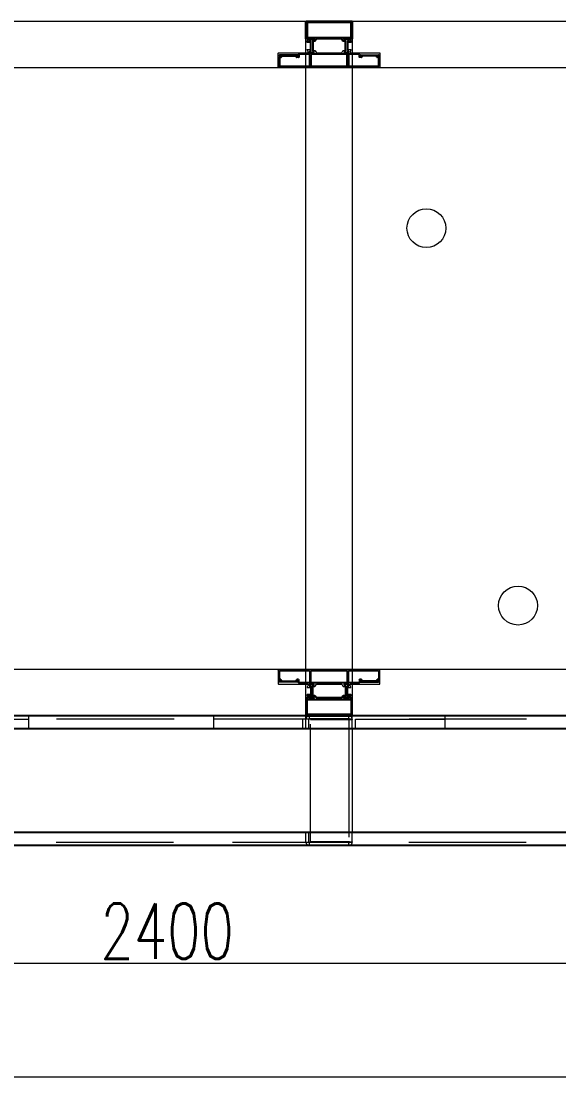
# Model space of a CAD drawing. Header units: millimetres. Extents: x 174875 to 182855, y -330615 to -324972.
# Drawn here: x 179929 to 180510, y -327598 to -326453 of the extents above; entities that cross this region are included whole.
import ezdxf

# ---------------------------------------------------------------- set-up
doc = ezdxf.new("R2010")
doc.units = ezdxf.units.MM
doc.header["$LTSCALE"] = 20
doc.linetypes.add('HIDDEN', pattern=[9.525, 6.35, -3.175])
doc.linetypes.add('SLD-实线', pattern=[0])
doc.layers.get('0').update_dxf_attribs({"lineweight": 15})
for name, color, linetype, lineweight in [('cool', 2, 'HIDDEN', 9), ('Dim', 4, 'Continuous', 9), ('from', 7, 'Continuous', 15), ('Hidden', 2, 'HIDDEN', 9), ('型材专用图层', 7, 'Continuous', 15), ('粗实线', 7, 'SLD-实线', 25)]:
    doc.layers.add(name, color=color, linetype=linetype, lineweight=lineweight)
doc.styles.add('.标注TY', font='txt.shx', dxfattribs={"width": 0.7, "bigfont": 'gbcbig.shx'})
doc.dimstyles.new('.60号字体TY$0', dxfattribs={"dimtxt": 60, "dimasz": 30, "dimexe": 5, "dimexo": 0.5, "dimgap": 5, "dimtad": 1, "dimdsep": 46, "dimtxsty": '.标注TY', "dimblk": 'CLOSEDBLANK', "dimcen": 2.5, "dimclrd": 256, "dimclre": 256, "dimclrt": 256, "dimadec": 0, "dimazin": 0, "dimtfac": 1, "dimtmove": 0, "dimatfit": 3, "dimldrblk": 'CLOSEDBLANK', "dimfxl": 1, "dimlwd": -1, "dimlwe": -1, "dimarcsym": 0})

# ---------------------------------------------------------------- blocks, each defined once
blk = doc.blocks.new('新型材直通')
at = {"layer": '粗实线'}
h = blk.add_hatch(dxfattribs=at)
h.set_pattern_fill('ANSI31', color=1, scale=0.2, style=0)
h.set_pattern_definition([(45, (-36480.32044, 13770.3693), (-0.449012806, 0.449012806), [])])
h.paths.add_polyline_path([(1.6, 37.5), (1.6, 36.5), (21, 36.5), (21, 37.5)])
h.paths.add_polyline_path([(89, 37.5), (89, 36.5), (108.4, 36.5), (108.4, 37.5)])
blk.add_lwpolyline([(0, 34.8), (0, 49.2, -0.414214), (0.8, 50), (109.2, 50, -0.414214), (110, 49.2), (110, 34.8, -0.414214), (109.2, 34), (95.3, 34), (77.9, 34, 0.414214), (77.6, 33.7), (77.6, 32.7, 0.414214), (77.8, 32.5), (77.9, 32.5, -0.315299), (78, 32.4), (78.6, 30.9, -0.548619), (78.3, 30.5), (75.5, 30.7), (76.4, 34), (71, 34), (72.4, 31.8, -0.585258), (72.2, 31.5), (70.8, 31.5, -0.261625), (69.9, 32), (68.7, 34), (50, 34), (41.3, 34), (40.1, 32, -0.261625), (39.2, 31.5), (37.8, 31.5, -0.585258), (37.6, 31.8), (39, 34), (33.6, 34), (34.5, 30.7), (31.7, 30.5, -0.548619), (31.4, 30.9), (32, 32.4, -0.315299), (32.1, 32.5), (32.2, 32.5, 0.414214), (32.4, 32.7), (32.4, 33.7, 0.414214), (32.1, 34), (14.7, 34), (0.8, 34, -0.414214)], format="xyb", close=True)
at = {"layer": '型材专用图层', "color": 8, "lineweight": 5, "ltscale": 5}
for p, q in [((0.8, 50), (0, 50)), ((0, 49.2), (0, 50)), ((109.2, 50), (110, 50)), ((110, 49.2), (110, 50))]:
    blk.add_line(p, q, dxfattribs=at)
for points in [[(30, 18.8), (30, 19.2), (30.4, 19.2)], [(80, 18.8), (80, 19.2), (79.6, 19.2)], [(30, 0.8), (30, 0), (30.8, 0)], [(80, 0.8), (80, 0), (79.2, 0)]]:
    blk.add_lwpolyline(points, dxfattribs=at)
at = {"layer": '粗实线'}
for p, q in [((1.3, 48.2), (1.3, 39.3)), ((33.6, 48.7), (1.8, 48.7)), ((34.1, 36), (34.1, 48.2)), ((75.9, 48.2), (75.9, 36)), ((108.2, 48.7), (76.4, 48.7)), ((108.7, 39.3), (108.7, 48.2)), ((1.3, 37.7), (1.3, 36.8)), ((1.6, 39), (3, 39)), ((3, 38), (1.6, 38)), ((3.3, 38.7), (3.3, 38.3)), ((19.8, 38.3), (19.8, 38.7)), ((20.1, 39), (22, 39)), ((21, 38), (20.1, 38)), ((21.3, 36.8), (21.3, 37.7)), ((22.3, 38.7), (22.3, 35.8)), ((22.6, 35.5), (33.6, 35.5)), ((76.4, 35.5), (87.4, 35.5)), ((87.7, 35.8), (87.7, 38.7)), ((88, 39), (89.9, 39)), ((88.7, 37.7), (88.7, 36.8)), ((89.9, 38), (89, 38)), ((89, 36.5), (108.4, 36.5)), ((90.2, 38.7), (90.2, 38.3)), ((106.7, 38.3), (106.7, 38.7)), ((107, 39), (108.4, 39)), ((108.4, 38), (107, 38)), ((108.7, 36.8), (108.7, 37.7))]:
    blk.add_line(p, q, dxfattribs=at)
for points in [[(50, 48.7), (35.9, 48.7, 0.414214), (35.4, 48.2), (35.4, 36, 0.414214), (35.9, 35.5), (50, 35.5), (74.1, 35.5, 0.414214), (74.6, 36), (74.6, 48.2, 0.414214), (74.1, 48.7)], [(32.4, 19.5), (32.4, 20.5, 0.414214), (32.2, 20.7), (32.1, 20.7, -0.315299), (32, 20.8), (31.4, 22.3, -0.548619), (31.7, 22.7), (34.5, 22.5), (33.6, 19.2), (39, 19.2), (37.6, 21.4, -0.585258), (37.8, 21.7), (39.2, 21.7, -0.261625), (40.1, 21.2), (41.3, 19.2), (50, 19.2), (68.7, 19.2), (69.9, 21.2, -0.261625), (70.8, 21.7), (72.2, 21.7, -0.585258), (72.4, 21.4), (71, 19.2), (76.3, 19.2), (76.3, 19.5), (75.5, 22.5), (78.3, 22.7, -0.548619), (78.6, 22.3), (78, 20.8, -0.315299), (77.9, 20.7), (77.8, 20.7, 0.414214), (77.6, 20.5), (77.6, 19.5, 0.414214), (77.9, 19.2), (79.7, 19.2, -0.414214), (80, 18.9), (80, 0.8, -0.414214), (79.2, 0), (50, 0), (30.8, 0, -0.414214), (30, 0.8), (30, 18.9, -0.414214), (30.3, 19.2), (32.1, 19.2, 0.414214)], [(50, 17.7), (31.8, 17.7, 0.414214), (31.3, 17.2), (31.3, 2, 0.414214), (31.8, 1.5), (50, 1.5), (78.2, 1.5, 0.414214), (78.7, 2), (78.7, 17.2, 0.414214), (78.2, 17.7)]]:
    blk.add_lwpolyline(points, format="xyb", close=True, dxfattribs=at)
for points in [[(1.6, 36.5), (1.6, 37.5), (21, 37.5), (21, 36.5)], [(108.4, 36.5), (108.4, 37.5), (89, 37.5), (89, 36.5)]]:
    blk.add_lwpolyline(points, close=True, dxfattribs=at)
at = {"layer": '粗实线', "color": 1}
for points in [[(35.2, 21.7), (35.2, 31.5, 0.131829), (35.2, 31.7), (34.2, 33.3, -0.125779), (34.2, 33.4), (34.2, 33.6, -0.414214), (34.6, 34), (38, 34, -0.414214), (38.4, 33.6), (38.4, 33.4, -0.125778), (38.4, 33.3), (37.4, 31.7, 0.131829), (37.4, 31.5), (37.4, 21.7, 0.131829), (37.4, 21.5), (38.4, 19.9, -0.125778), (38.4, 19.8), (38.4, 19.6, -0.414214), (38, 19.2), (34.6, 19.2, -0.414214), (34.2, 19.6), (34.2, 19.8, -0.125779), (34.2, 19.9), (35.2, 21.5, 0.131829)], [(72.7, 21.7), (72.7, 31.5, 0.131829), (72.7, 31.7), (71.7, 33.3, -0.125779), (71.7, 33.4), (71.7, 33.6, -0.414214), (72.1, 34), (75.5, 34, -0.414214), (75.9, 33.6), (75.9, 33.4, -0.125778), (75.9, 33.3), (74.9, 31.7, 0.131829), (74.9, 31.5), (74.9, 21.7, 0.131829), (74.9, 21.5), (75.9, 19.9, -0.125778), (75.9, 19.8), (75.9, 19.6, -0.414214), (75.5, 19.2), (72.1, 19.2, -0.414214), (71.7, 19.6), (71.7, 19.8, -0.125779), (71.7, 19.9), (72.7, 21.5, 0.131829)]]:
    blk.add_lwpolyline(points, format="xyb", close=True, dxfattribs=at)
at = {"layer": '粗实线'}
for centre, radius, start, end in [((1.8, 48.2), 0.5, 90, 180), ((33.6, 48.2), 0.5, 0, 90), ((76.4, 48.2), 0.5, 90, 180), ((108.2, 48.2), 0.5, 0, 90), ((1.6, 39.3), 0.3, 180, 270), ((1.6, 37.7), 0.3, 90, 180), ((1.6, 36.8), 0.3, 180, 270), ((3, 38.7), 0.3, 0, 90), ((3, 38.3), 0.3, 270, 0), ((20.1, 38.7), 0.3, 90, 180), ((20.1, 38.3), 0.3, 180, 270), ((21, 37.7), 0.3, 0, 90), ((21, 36.8), 0.3, 270, 0), ((22, 38.7), 0.3, 0, 90), ((22.6, 35.8), 0.3, 180, 270), ((33.6, 36), 0.5, 270, 0), ((76.4, 36), 0.5, 180, 270), ((87.4, 35.8), 0.3, 270, 0), ((88, 38.7), 0.3, 90, 180), ((89, 37.7), 0.3, 90, 180), ((89, 36.8), 0.3, 180, 270), ((89.9, 38.7), 0.3, 0, 90), ((89.9, 38.3), 0.3, 270, 0), ((107, 38.7), 0.3, 90, 180), ((107, 38.3), 0.3, 180, 270), ((108.4, 39.3), 0.3, 270, 0), ((108.4, 37.7), 0.3, 0, 90), ((108.4, 36.8), 0.3, 270, 0)]:
    blk.add_arc(centre, radius, start, end, dxfattribs=at)
blk = doc.blocks.new('20240116.104457')
at = {"layer": 'cool'}
blk.add_lwpolyline([(3.5, 0), (0, 0), (0, 14), (100, 14), (100, 0), (3.5, 0), (3.5, 10.5), (100, 10.5)], dxfattribs=at)
blk = doc.blocks.new('20240118.174022')
at = {"layer": 'cool'}
for p, q in [((103.5, 140), (103.5, 137)), ((103.5, 140), (146.5, 140)), ((146.5, 137), (146.5, 140)), ((103, 136.5), (100, 136.5)), ((100, 126), (100, 136.5)), ((100, 126), (103, 126)), ((103, 126), (103, 136.5)), ((103.5, 137), (146.5, 137)), ((105, 4), (105, 136)), ((105, 136), (146.5, 136)), ((146.5, 136), (146.5, 4)), ((146.5, 136), (147, 136)), ((150, 136.5), (147, 136.5)), ((147, 136.5), (147, 136)), ((147, 136), (150, 136)), ((150, 126), (150, 136.5)), ((150, 136.5), (150, 136)), ((150, 126), (150, 14)), ((100, 3.5), (100, 14)), ((103, 14), (100, 14)), ((103, 3.5), (103, 14)), ((150, 3.5), (150, 14)), ((100, 3.5), (103, 3.5)), ((103.5, 3), (103.5, 0)), ((146.5, 3), (103.5, 3)), ((146.5, 0), (103.5, 0)), ((146.5, 4), (105, 4)), ((147, 4), (146.5, 4)), ((146.5, 0), (146.5, 3)), ((147, 4), (150, 4)), ((147, 4), (147, 3.5)), ((147, 3.5), (150, 3.5)), ((150, 4), (150, 3.5))]:
    blk.add_line(p, q, dxfattribs=at)
for centre, radius, start, end in [((103.5, 136.5), 3.5, 90, 180), ((146.5, 136.5), 3.5, 0, 90), ((103.5, 136.5), 0.5, 90, 180), ((146.5, 136.5), 0.5, 0, 90), ((103.5, 3.5), 3.5, 180, 270), ((103.5, 3.5), 0.5, 180, 270), ((146.5, 3.5), 3.5, 270, 0), ((146.5, 3.5), 0.5, 270, 0)]:
    blk.add_arc(centre, radius, start, end, dxfattribs=at)
at = {"layer": 'from', "xscale": -1}
blk.add_blockref('20240116.104457', (100, 126), dxfattribs=at)
at = {"layer": 'from'}
blk.add_blockref('20240116.104457', (150, 126), dxfattribs=at)
blk = doc.blocks.new('20250611.133646')
at = {"layer": 'Hidden'}
for p, q in [((2350.5, 136.5), (47.5, 136.5)), ((2350, 3), (47, 3))]:
    blk.add_line(p, q, dxfattribs=at)
at = {"layer": '粗实线'}
for p, q in [((2400, 140), (0, 140)), ((2350, 126), (50, 126)), ((2350, 14), (50, 14)), ((2400, 0), (0, 0))]:
    blk.add_line(p, q, dxfattribs=at)
at = {"layer": 'Dim'}
for p in [(800, 0), (1250, 0)]:
    blk.add_blockref('20240118.174022', p, dxfattribs=at)
blk = doc.blocks.new('_ClosedBlank')
at = {"color": 0, "linetype": 'ByBlock', "lineweight": -2}
for p, q in [((-1, 0.167), (0, 0)), ((-1, 0.167), (-1, -0.167)), ((0, 0), (-1, -0.167))]:
    blk.add_line(p, q, dxfattribs=at)
blk = doc.blocks.new('*D71')
at = {"layer": 'Defpoints', "color": 0, "transparency": 16777216}
for p in [(178886.8, -326931.4), (181286.8, -327035.8), (178886.8, -327470.6)]:
    blk.add_point(p, dxfattribs=at)
at = {"layer": 'Dim', "transparency": 16777216}
for p, q in [((178886.8, -326931.9), (178886.8, -327475.6)), ((181286.8, -327036.3), (181286.8, -327475.6)), ((181256.8, -327470.6), (178916.8, -327470.6))]:
    blk.add_line(p, q, dxfattribs=at)
at = {"layer": 'Dim', "transparency": 16777216, "xscale": 30, "yscale": 30, "zscale": 30, "rotation": 180}
blk.add_blockref('_ClosedBlank', (178886.8, -327470.6), dxfattribs=at)
at = {"layer": 'Dim', "transparency": 16777216, "xscale": 30, "yscale": 30, "zscale": 30}
blk.add_blockref('_ClosedBlank', (181286.8, -327470.6), dxfattribs=at)
at = {"layer": 'Dim', "transparency": 16777216, "insert": (180086.8, -327435.6), "char_height": 60, "attachment_point": 5, "style": '.标注TY'}
blk.add_mtext('2400', dxfattribs=at)
blk = doc.blocks.new('*D82')
at = {"layer": 'Defpoints', "color": 0, "transparency": 16777216}
for p in [(176481.8, -326760.4), (181346.8, -326760.4), (176481.8, -327593.2)]:
    blk.add_point(p, dxfattribs=at)
at = {"layer": 'Dim', "transparency": 16777216}
for p, q in [((176481.8, -326760.9), (176481.8, -327598.2)), ((181346.8, -326760.9), (181346.8, -327598.2)), ((181316.8, -327593.2), (176511.8, -327593.2))]:
    blk.add_line(p, q, dxfattribs=at)
at = {"layer": 'Dim', "transparency": 16777216, "xscale": 30, "yscale": 30, "zscale": 30, "rotation": 180}
blk.add_blockref('_ClosedBlank', (176481.8, -327593.2), dxfattribs=at)
at = {"layer": 'Dim', "transparency": 16777216, "xscale": 30, "yscale": 30, "zscale": 30}
blk.add_blockref('_ClosedBlank', (181346.8, -327593.2), dxfattribs=at)
at = {"layer": 'Dim', "transparency": 16777216, "insert": (178914.3, -327558.2), "char_height": 60, "attachment_point": 5, "style": '.标注TY'}
blk.add_mtext('4865', dxfattribs=at)

msp = doc.modelspace()

# ---------------------------------------------------------------- linework, layer by layer
msp.add_lwpolyline([(180236.842, -326453.005), (180286.842, -326453.005), (180286.842, -327203.005), (180236.842, -327203.005)], close=True)
for centre in [(180367.002, -326676.505), (180466.002, -327084.005)]:
    msp.add_circle(centre, 21)
at = {"layer": 'from'}
for points in [[(181286.842, -327203.005), (178886.842, -327203.005), (178886.842, -326453.005), (181286.842, -326453.005)], [(181236.842, -327153.005), (178936.842, -327153.005), (178936.842, -326503.005), (181236.842, -326503.005)]]:
    msp.add_lwpolyline(points, close=True, dxfattribs=at)

# ---------------------------------------------------------------- block references
at = {"layer": 'Dim'}
msp.add_blockref('20250611.133646', (178886.842, -327343.005), dxfattribs=at)
at = {"layer": 'from', "rotation": 180}
msp.add_blockref('新型材直通', (180316.842, -326453.005), dxfattribs=at)
at = {"layer": 'from', "xscale": -1}
msp.add_blockref('新型材直通', (180316.842, -327203.005), dxfattribs=at)

# ---------------------------------------------------------------- dimensions: what is measured, and where the dimension line sits
at = {"layer": 'Dim'}
for base, p1, p2, picture, middle in [((176481.842, -327593.247), (181346.842, -326760.394), (176481.842, -326760.394), '*D82', (178914.342, -327558.247)), ((178886.842, -327470.581), (181286.842, -327035.762), (178886.842, -326931.398), '*D71', (180086.842, -327435.581))]:
    dim = msp.add_linear_dim(base=base, p1=p1, p2=p2, dimstyle='.60号字体TY$0', override={"dimarcsym": 1}, dxfattribs=at)
    dim.commit()
    dim.dimension.update_dxf_attribs({"geometry": picture, "text_midpoint": middle})

doc.saveas('drawing.dxf')
